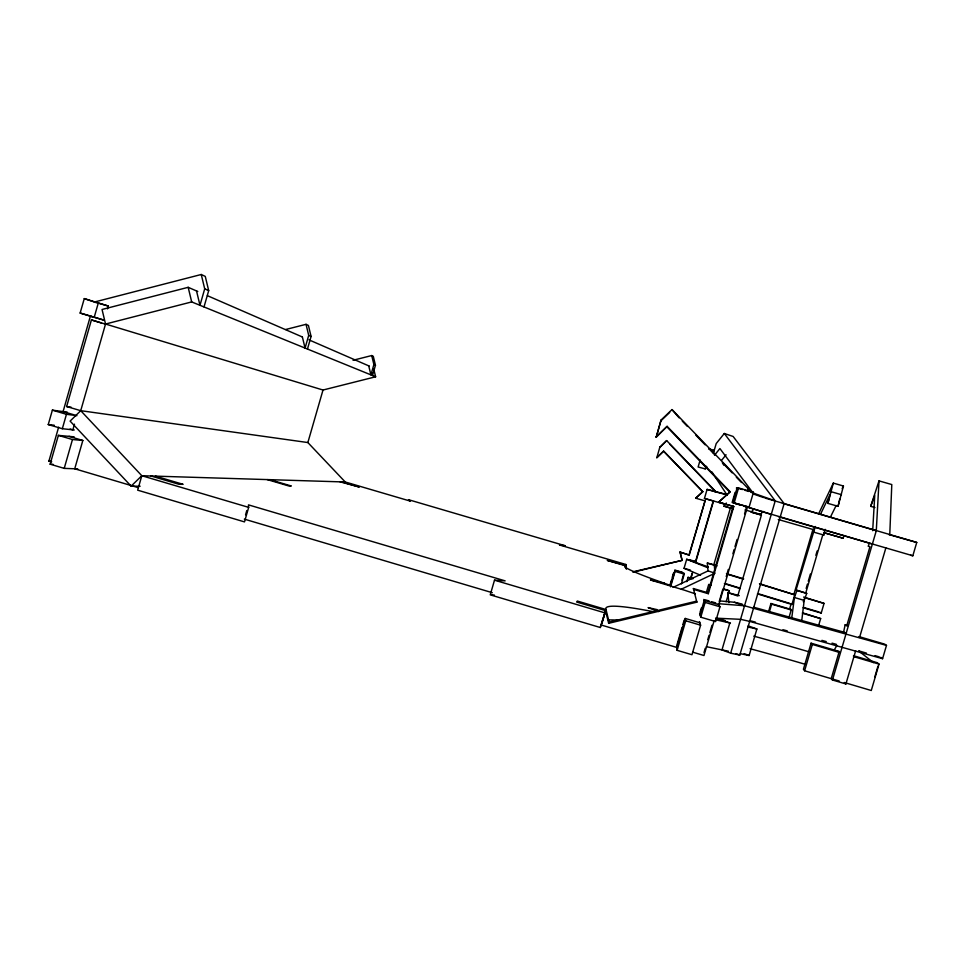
<?xml version="1.0" encoding="UTF-8"?>
<svg xmlns="http://www.w3.org/2000/svg" width="965" height="965" viewBox="0 0 965 965"><rect width="100%" height="100%" fill="white"/><g stroke="black" fill="none" stroke-linecap="round" stroke-linejoin="round"><path stroke-width="1.45" d="M889.766 534.634L891.793 484.551L879.019 480.884L870.695 506.336L874.929 507.554M666.658 440.595L659.843 447.35L666.658 440.595L716.175 492.029L726.307 494.659M730.167 491.788L718.635 502.174L730.167 491.788L667.117 426.337L656.2 437.302L661.061 420.052L672.002 409.582L750.686 491.185M855.653 650.772L845.907 683.968L832.469 679.999L876.292 530.726L879.019 480.884M872.686 530.702L874.736 495.455L870.695 506.336M801.734 620.809L804.195 600.387L806.716 593.379L796.077 589.917L815.328 526.516M791.77 617.865L794.412 597.516L796.909 590.508L796.077 589.917M672.002 409.582L679.143 417.857M843.494 632.558L845.159 624.813L847.813 625.597M820.419 514.442L829.936 494.671L827.922 503.38L838.066 506.311L843.446 486.022L833.326 483.103L818.863 513.32M838.066 506.311L839.719 499.05M805.823 592.763L822.807 534.779L823.821 535.044L825.123 529.351M827.922 503.38L833.326 483.103M74.269 429.98L62.327 428.725L48.25 424.564L52.375 410.149L67.26 412.151M91.663 316.604L80.143 313.046L84.281 298.607L108.345 306.05M51.567 461.909L48.913 461.125L58.624 427.169M77.767 468.906L64.221 468.375L50.132 464.189L58.383 435.372L74.16 436.856M625.103 566.998L625.839 564.477L559.483 544.972L565.237 545.756L408.485 499.689L410.427 501.149L345.241 481.993L307.859 442.549L80.734 410.68L66.633 406.53L91.41 319.934L105.607 324.192M62.327 428.725L66.452 414.299L76.898 415.662L63.087 411.597L90.372 316.206L104.244 320.223M104.28 320.235L94.256 317.135L98.394 302.684M74.486 424.166L72.87 429.835L70.095 429.015M107.489 308.872L108.309 306.038L94.437 302.021L201.251 274.494L205.268 276.4L208.693 290.634L204.013 306.942M64.221 468.375L72.472 439.533L82.833 440.462L74.727 468.785L138.236 487.639M140.154 486.227L131.131 486.143L70.107 421.102L80.734 410.68L105.535 324.035L102.049 309.476L188.175 287.317L197.789 291.49M80.734 410.68L141.819 475.721L137.669 490.172L244.495 521.896L248.668 507.373L248.439 504.864L505.129 580.87L494.502 580.182L490.244 594.85L600.29 627.515L605.55 610.592L576.624 602.027L577.347 601.05L606.008 609.53A244.41 18.202 17.1 0 1 651.532 611.352L654.282 611.919M201.251 274.494L204.701 288.837L199.984 305.29L196.522 290.947M245.556 514.84L246.799 510.557M285.712 329.499L306.038 324.324L308.704 335.386L305.061 348.063L302.383 336.99M307.461 349.041L311.08 336.447L308.426 325.458L306.038 324.324M307.859 442.549L323.01 390.029L375.626 376.784L373.793 369.185M353.033 360.271L371.706 355.554L373.889 364.553L370.91 374.854L368.727 365.856M371.706 355.554L373.286 356.302L375.457 365.265L372.502 375.506L371.887 372.948M600.29 627.515L606.008 609.53L609.096 622.123L608.65 623.306L696.863 602.16L693.401 588.541L707.864 592.787L708.322 593.704L693.726 589.422L693.401 588.541M656.2 437.302L661.061 420.052M601.834 623.86L606.008 609.53M656.827 457.712L663.618 451.017L702.809 491.74L663.594 451.246L656.827 457.712L659.855 447.109M700.156 459.991L698.117 467L705.198 468.894L706.863 466.783M670.229 584.187L671.423 580.098M672.219 577.36L673.413 573.27M670.373 585.224L673.992 572.8M670.446 585.755L674.897 570.484L683.956 573.15L681.929 580.086M670.578 586.829L675.09 571.389L674.8 570.05L682.52 572.317M705.198 468.894L706.018 466.071M713.412 453.14L716.199 443.586L724.293 433.49L733.135 436.469L784.135 503.597L916.75 542.439L912.83 555.768L910.731 555.237M700.566 575.224L684.064 568.276L686.694 559.254L708.298 566.962M695.138 560.737L695.765 561.907L713.533 501.064L704.45 498.435L707.092 489.388L727.2 494.635M689.058 554.73L705.053 500.883L689.227 555.092L680.036 552.089L689.227 555.092M681.387 583.909L684.257 574.079L675.09 571.389M686.791 581.702L688.057 577.36L693.268 578.638M690.47 578.916L692.11 573.294M713.219 501.016L695.56 561.509L689.119 559.628M691.073 577.987L692.713 572.354M677.032 644.608L682.062 627.359M682.906 624.488L684.161 620.169M699.83 622.751L685.247 618.432L676.779 647.443L601.328 625.055M699.456 621.569L700.602 625.175L691.965 654.728L677.128 650.326L685.753 620.784L685.259 618.456M681.374 589.169L715.029 573.21L708.069 570.894L707.321 563.077L713.823 564.742L730.396 508.036L723.943 506.143L726.356 503.03M700.035 612.365L701.302 608.047M735.101 492.379L732.146 502.463L749.117 507.095L753.46 492.271L738.539 487.952L736.367 488.049M706.344 592.57L708.732 584.404L711.338 585.043M699.999 614.91L704.245 600.399L718.841 604.693L747.465 506.806L732.821 502.56L737.079 488.025L742.399 489.557M715.56 618.143L740.565 619.325L749.672 621.388L882.577 658.697L886.485 645.404L744.534 605.767L718.298 603.68L719.974 606.792L715.644 621.581L700.771 617.19L705.101 602.401L703.823 599.41M707.864 592.787L733.111 506.372L733.798 506.504L708.322 593.704M734.22 502.765L738.539 487.952M703.992 652.605L705.258 648.287M707.779 639.65L709.034 635.332M709.878 632.461L711.989 625.26M726.223 576.575L728.31 569.434M732.893 553.753L734.148 549.471M734.98 546.612L737.067 539.483M744.57 513.802L746.657 506.673L749.117 507.095M719.215 601.557L722.821 589.205L729.359 590.797L726.163 601.738M714.184 620.616L703.98 655.512L692.749 652.183M719.902 619.361L729.854 622.956L721.977 649.903L730.662 653.196L775.221 500.871L724.293 433.49M730.662 653.196L739.805 655.066L784.135 503.597L764.907 498.036M740.276 653.667L749.13 655.5L756.886 628.999L748.177 625.875M768.538 611.774L770.951 603.499L791.01 609.398M769.202 612.498L771.638 604.187L770.951 603.499M789.479 609.458L791.131 603.801L791.939 604.488L794.762 594.826L759.479 583.692M793.942 594.199L812.904 529.508L813.833 529.737L814.653 526.974M788.779 618.251L791.216 609.928L790.419 609.217M806.173 588.409L807.428 584.102M808.272 581.22L810.383 574.03M815.859 555.333L817.126 551.015M803.302 601.822L804.122 599.06M839.381 651.532L811.07 643.185L803.411 669.3L804.605 670.772L839.224 681.025M803.085 607.757L821.215 613.077L824.05 603.402L803.652 597.045M824.001 532.728L843.157 538.241L843.977 535.479M804.605 670.772L812.325 644.427L811.07 643.185M818.61 625.525L820.648 618.577L802.47 612.763M859.562 637.479L885.858 547.939M874.845 676.803L877.957 666.212M853.506 655.705L877.221 662.69L879.031 664.113L871.274 690.506L844.315 682.532M869.272 543.476L868.211 546.274L869.948 546.721L846.703 625.911L845.159 624.813M625.839 564.477L625.947 568.337M842.155 488.64L843.446 486.022M830.322 517.312L836.16 505.479M833.977 650.434L836.969 645.344M731 508.169L732.616 506.094M712.628 452.392L714.281 450.293L708.587 448.846M714.51 455.251L719.902 448.544L752.652 492.44M721.591 460.329L726.066 454.78M763.013 511.39L760.203 514.767L751.252 512.138L754.075 508.736M131.131 486.143L141.819 475.721L345.241 481.993M661.037 420.704L669.698 412.393M656.188 436.807L667.117 426.337M705.053 500.883L695.765 498.205L702.556 491.74M702.809 491.74L695.765 498.205M673.1 587.371L708.069 570.894M375.626 376.784L191.685 301.924L105.535 324.035L323.01 390.029M633.149 571.763L682.11 560.351L633.016 572.209M609.096 622.123L696.513 601.171L696.863 602.16M715.21 492.017L716.175 492.029M753.46 492.271L750.867 492.247L775.221 500.871M491.583 594.898L494.261 595.007M50.132 464.189L53.039 464.322M48.913 461.125L51.579 461.258M719.854 600.906L734.425 602.269L742.206 604.114M48.25 424.564L54.245 425.227M66.633 406.53L71.108 407.182M712.604 500.907L713.533 501.064M876.292 530.726L782.458 503.308M916.75 542.439L888.813 534.55M706.32 646.671L728.466 651.23M657.153 609.639L648.07 607.612L658.697 611.557M715.74 619.795L730.433 623.088M748.068 627.021L756.886 628.999M715.921 618.469L725.101 620.531M728.937 602.679L727.731 592.582L739.299 595.622M912.83 555.768L778.538 516.697M707.321 563.077L716.899 566.021M751.144 620.977L755.474 622.172M782.917 629.687L787.247 630.881M821.915 640.386L826.257 641.568M832.035 643.148L836.365 644.343M753.605 607.214L844.568 632.352L846.112 633.523M704.45 498.435L726.5 504.671M872.384 544.031L744.498 506.348M751.252 512.138L761.421 515.045L737.743 595.996L727.731 592.582M723.943 506.143L733.219 508.844M831.323 491.776L841.468 494.707M745.064 490.329L749.057 491.487M707.092 489.388L714.884 491.643M745.077 509.906L760.951 514.502M778.273 519.496L813.833 529.737M80.143 313.046L94.256 317.135M734.787 503.235L740.058 504.767M744.015 505.913L771.252 514.454M719.178 502.27L733.798 506.504M823.615 532.571L843.157 538.241M718.635 502.174L733.111 506.372M813.049 531.944L823.821 535.044M796.909 590.508L806.716 593.379M804.533 597.685L824.05 603.402M794.412 597.516L804.195 600.387M684.064 568.276L690.542 570.182M803.604 607.468L818.851 611.943M771.638 604.187L791.216 609.928M802.434 613.233L820.648 618.577M341.779 481.885L359.318 487.048L340.03 481.837M858.862 636.562L884.603 644.125L886.485 645.404M705.138 599.808L709.082 600.966M711.712 601.738L715.668 602.896M52.375 410.149L66.452 414.299M705.101 602.401L719.974 606.792M859.284 651.001L866.425 653.112M875.002 655.633L879.296 656.9M269.826 479.665L291.285 485.998L288.776 485.962L267.172 479.581M812.325 644.427L839.297 652.388M853.482 656.574L879.031 664.113M68.985 436.361L82.833 440.462M58.383 435.372L72.472 439.533M685.753 620.784L700.602 625.175M155.437 476.143L183.109 484.334L178.887 484.261L150.974 475.998M141.819 475.721L248.668 507.373M494.502 580.182L604.585 612.787M244.326 519.122L492.307 592.703M91.41 319.934L101.482 322.986M726.452 573.62L743.689 578.879M727.176 574.187L742.99 579.012M760.251 584.283L794.762 594.826M725.125 583.523L739.467 587.938M759.564 594.102L789.696 603.366M724.389 583.692L740.203 588.566M757.453 593.873L791.939 604.488M734.896 503.332L739.009 504.623M713.823 564.742L716.609 565.659M84.281 298.607L95.704 302.455M723.786 588.903L729.359 590.797M688.057 577.36L692.17 578.771M734.425 602.269L744.534 605.767M754.039 494.237L763.556 497.554M664.197 583.234L671.121 585.659M744.172 653.631L749.13 655.5M736.09 653.667L739.805 655.066M686.694 559.254L707.429 567.577M207.391 295.676L302.105 336.869M308.969 339.861L369.366 366.133M204.701 288.837L208.693 290.634M308.704 335.386L311.08 336.447M373.889 364.553L375.457 365.265M820.238 612.353L821.215 613.077M880.719 657.322L882.577 658.697M858.633 650.88L873.409 662.605M837.487 650.977L838.971 652.292L831.227 678.648L832.469 679.999M844.556 682.605L845.907 683.968M682.267 421.09L687.466 426.482M695.777 435.106L705.138 444.817M709.287 449.123L714.486 454.515M722.809 463.14L732.158 472.85M736.319 477.156L741.518 482.548M747.754 489.014L749.829 491.173M667.032 426.928L729.516 491.788M669.686 444.069L715.849 492.017M711.929 471.921L713.533 474.37M715.137 476.819L727.164 495.214M722.315 462.718L723.919 465.214M699.613 613.8L700.771 617.19M680.168 552.438L682.11 560.351M680.036 552.089L681.978 559.965M626.442 569.217L625.477 565.285L607.262 560.4L625.296 565.707A153.351 7.358 16.6 0 0 653.233 579.277L664.439 583.294L650.41 579.953L684.607 590.242A153.351 7.358 16.6 0 0 695.307 593.813M605.55 610.592L608.65 623.306M188.175 287.317L191.685 301.924M676.61 646.043L677.128 650.326M714.293 565.357L714.667 569.29M753.774 636.14A244.41 18.202 17.1 0 1 809.165 651.87M608.396 620.013A244.386 20.325 17.2 0 1 617.95 620.206M750.095 648.709A244.386 20.325 17.2 0 1 805.498 664.39"/></g></svg>
